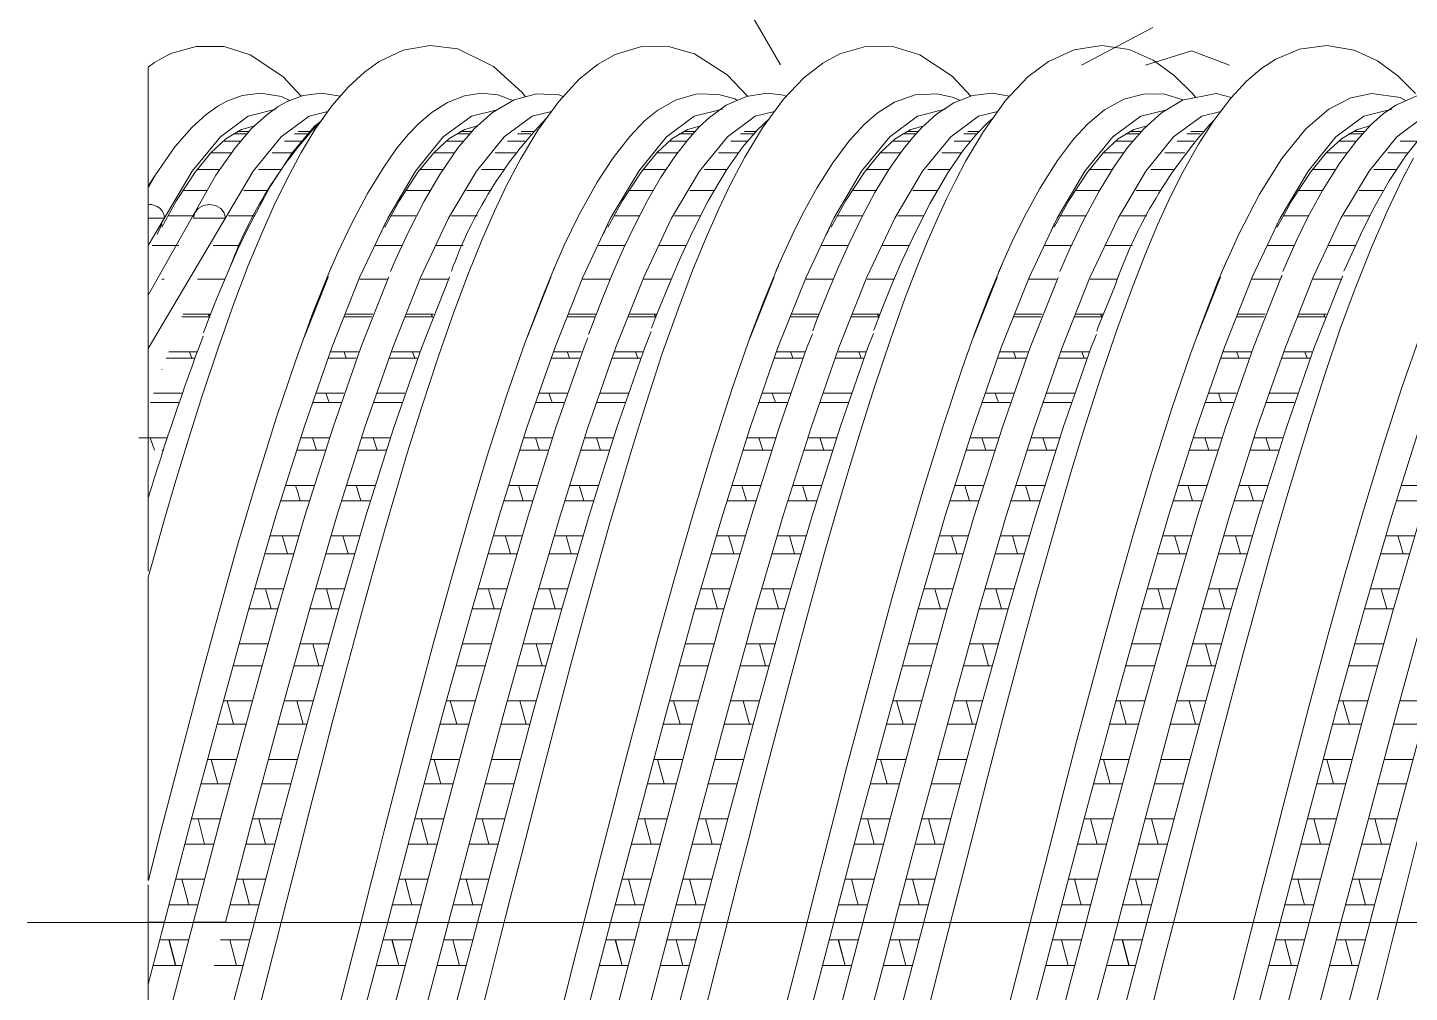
# Model space of a CAD drawing. Header units: millimetres. Extents: x 4229 to 8429, y -1187 to 1783.
# Drawn here: x 7234.6 to 7323.5, y 1042.2 to 1104.3 of the extents above; entities that cross this region are included whole.
import ezdxf

# ---------------------------------------------------------------- set-up
doc = ezdxf.new("R2010")
doc.units = ezdxf.units.MM

msp = doc.modelspace()

# ---------------------------------------------------------------- linework, layer by layer
at = {"lineweight": 5}
for p, q in [((7283.052, 1101.873), (7280.785, 1105.759)), ((7307.018, 1104.274), (7302.428, 1101.869)), ((7306.547, 1101.868), (7309.493, 1102.789)), ((7309.493, 1102.789), (7311.951, 1101.867)), ((7242.351, 1069.301), (7242.351, 1101.708)), ((7248.868, 1097.587), (7248.07, 1097.587)), ((7252.768, 1097.587), (7252.005, 1097.587)), ((7263.22, 1097.587), (7262.422, 1097.587)), ((7267.12, 1097.587), (7266.357, 1097.587)), ((7277.58, 1097.587), (7276.782, 1097.587)), ((7281.48, 1097.587), (7280.717, 1097.587)), ((7291.955, 1097.587), (7291.157, 1097.587)), ((7295.855, 1097.587), (7295.092, 1097.587)), ((7306.309, 1097.587), (7305.511, 1097.587)), ((7310.209, 1097.587), (7309.446, 1097.587)), ((7320.631, 1097.587), (7319.92, 1097.587)), ((7248.316, 1096.974), (7247.197, 1096.974)), ((7248.72, 1097.433), (7247.807, 1097.433)), ((7252.234, 1096.974), (7251.125, 1096.974)), ((7252.615, 1097.433), (7251.76, 1097.433)), ((7262.669, 1096.974), (7261.549, 1096.974)), ((7263.056, 1097.433), (7262.223, 1097.433)), ((7266.586, 1096.974), (7265.478, 1096.974)), ((7266.967, 1097.433), (7266.112, 1097.433)), ((7276.991, 1096.974), (7275.897, 1096.974)), ((7277.433, 1097.433), (7276.519, 1097.433)), ((7280.946, 1096.974), (7279.838, 1096.974)), ((7281.328, 1097.433), (7280.472, 1097.433)), ((7291.404, 1096.974), (7290.284, 1096.974)), ((7291.808, 1097.433), (7290.894, 1097.433)), ((7295.321, 1096.974), (7294.213, 1096.974)), ((7295.703, 1097.433), (7294.847, 1097.433)), ((7305.719, 1096.974), (7304.625, 1096.974)), ((7306.161, 1097.433), (7305.247, 1097.433)), ((7309.674, 1096.974), (7308.566, 1096.974)), ((7310.056, 1097.433), (7309.2, 1097.433)), ((7320.114, 1096.974), (7318.994, 1096.974)), ((7320.518, 1097.433), (7319.604, 1097.433)), ((7324.032, 1096.974), (7322.923, 1096.974)), ((7247.715, 1096.212), (7246.392, 1096.212)), ((7251.634, 1096.212), (7250.331, 1096.212)), ((7262.067, 1096.212), (7260.744, 1096.212)), ((7265.986, 1096.212), (7264.683, 1096.212)), ((7276.432, 1096.212), (7275.092, 1096.212)), ((7280.347, 1096.212), (7279.043, 1096.212)), ((7290.807, 1096.212), (7289.467, 1096.212)), ((7294.722, 1096.212), (7293.418, 1096.212)), ((7305.156, 1096.212), (7303.833, 1096.212)), ((7309.075, 1096.212), (7307.772, 1096.212)), ((7319.513, 1096.212), (7318.19, 1096.212)), ((7323.432, 1096.212), (7322.129, 1096.212)), ((7243.048, 1095.151), (7243.046, 1095.151)), ((7243.221, 1095.398), (7243.221, 1095.405)), ((7246.951, 1095.151), (7245.514, 1095.151)), ((7250.901, 1095.151), (7249.445, 1095.151)), ((7257.4, 1095.151), (7257.398, 1095.151)), ((7257.573, 1095.398), (7257.573, 1095.405)), ((7261.303, 1095.151), (7259.867, 1095.151)), ((7265.253, 1095.151), (7263.797, 1095.151)), ((7271.761, 1095.151), (7271.758, 1095.151)), ((7271.933, 1095.398), (7271.933, 1095.405)), ((7275.663, 1095.151), (7274.227, 1095.151)), ((7279.613, 1095.151), (7278.157, 1095.151)), ((7286.136, 1095.151), (7286.133, 1095.151)), ((7286.309, 1095.398), (7286.309, 1095.405)), ((7290.062, 1095.151), (7288.596, 1095.151)), ((7293.988, 1095.151), (7292.532, 1095.151)), ((7300.489, 1095.151), (7300.487, 1095.151)), ((7300.662, 1095.398), (7300.662, 1095.405)), ((7304.392, 1095.151), (7302.955, 1095.151)), ((7308.342, 1095.151), (7306.886, 1095.151)), ((7314.846, 1095.151), (7314.844, 1095.151)), ((7315.019, 1095.398), (7315.019, 1095.405)), ((7318.773, 1095.151), (7317.307, 1095.151)), ((7322.699, 1095.151), (7321.243, 1095.151)), ((7246.133, 1093.799), (7244.567, 1093.799)), ((7250.064, 1093.799), (7248.5, 1093.799)), ((7260.502, 1093.799), (7258.919, 1093.799)), ((7264.417, 1093.799), (7262.823, 1093.799)), ((7274.862, 1093.799), (7273.297, 1093.799)), ((7278.777, 1093.799), (7277.212, 1093.799)), ((7289.237, 1093.799), (7287.672, 1093.799)), ((7293.152, 1093.799), (7291.558, 1093.799)), ((7303.591, 1093.799), (7302.026, 1093.799)), ((7307.505, 1093.799), (7305.941, 1093.799)), ((7317.948, 1093.799), (7316.383, 1093.799)), ((7321.862, 1093.799), (7320.298, 1093.799)), ((7242.351, 1092.013), (7243.395, 1092.013)), ((7243.221, 1091.627), (7242.914, 1090.963)), ((7243.221, 1091.668), (7243.221, 1091.627)), ((7245.253, 1092.164), (7243.62, 1092.164)), ((7245.262, 1092.013), (7247.313, 1092.013)), ((7249.179, 1092.164), (7247.509, 1092.164)), ((7257.573, 1091.627), (7257.266, 1090.963)), ((7257.573, 1091.668), (7257.573, 1091.627)), ((7259.602, 1092.164), (7257.931, 1092.164)), ((7263.531, 1092.164), (7261.861, 1092.164)), ((7271.933, 1091.627), (7271.626, 1090.963)), ((7271.933, 1091.668), (7271.933, 1091.627)), ((7273.965, 1092.164), (7272.332, 1092.164)), ((7277.888, 1092.164), (7276.218, 1092.164)), ((7286.309, 1091.627), (7286.001, 1090.963)), ((7286.309, 1091.668), (7286.309, 1091.627)), ((7288.337, 1092.164), (7286.666, 1092.164)), ((7292.263, 1092.164), (7290.593, 1092.164)), ((7300.662, 1091.627), (7300.355, 1090.963)), ((7300.662, 1091.668), (7300.662, 1091.627)), ((7302.691, 1092.164), (7301.02, 1092.164)), ((7306.62, 1092.164), (7304.95, 1092.164)), ((7315.019, 1091.627), (7314.712, 1090.963)), ((7315.019, 1091.668), (7315.019, 1091.627)), ((7317.051, 1092.164), (7315.418, 1092.164)), ((7320.977, 1092.164), (7319.307, 1092.164)), ((7244.32, 1090.255), (7242.609, 1090.255)), ((7248.258, 1090.255), (7246.523, 1090.255)), ((7254.756, 1090.255), (7254.752, 1090.255)), ((7258.672, 1090.255), (7256.961, 1090.255)), ((7262.61, 1090.255), (7260.875, 1090.255)), ((7269.116, 1090.255), (7269.112, 1090.255)), ((7273.032, 1090.255), (7271.321, 1090.255)), ((7276.97, 1090.255), (7275.235, 1090.255)), ((7283.491, 1090.255), (7283.487, 1090.255)), ((7287.407, 1090.255), (7285.696, 1090.255)), ((7291.345, 1090.255), (7289.61, 1090.255)), ((7297.844, 1090.255), (7297.841, 1090.255)), ((7301.76, 1090.255), (7300.05, 1090.255)), ((7305.699, 1090.255), (7303.963, 1090.255)), ((7312.202, 1090.255), (7312.198, 1090.255)), ((7316.117, 1090.255), (7314.407, 1090.255)), ((7320.033, 1090.255), (7318.323, 1090.255)), ((7243.375, 1088.084), (7243.221, 1088.084)), ((7247.275, 1088.084), (7245.525, 1088.084)), ((7253.902, 1088.205), (7252.45, 1084.545)), ((7257.716, 1088.084), (7255.96, 1088.084)), ((7261.655, 1088.084), (7259.888, 1088.084)), ((7272.087, 1088.084), (7270.32, 1088.084)), ((7276.015, 1088.084), (7274.248, 1088.084)), ((7282.641, 1088.217), (7281.042, 1084.221)), ((7286.451, 1088.084), (7284.695, 1088.084)), ((7290.39, 1088.084), (7288.623, 1088.084)), ((7300.804, 1088.084), (7299.048, 1088.084)), ((7304.743, 1088.084), (7302.966, 1088.084)), ((7311.357, 1088.211), (7309.84, 1084.387)), ((7315.161, 1088.084), (7313.406, 1088.084)), ((7319.101, 1088.084), (7317.334, 1088.084)), ((7246.292, 1085.666), (7244.515, 1085.666)), ((7244.601, 1085.828), (7246.383, 1085.828)), ((7246.282, 1085.642), (7246.209, 1085.828)), ((7246.304, 1085.627), (7246.227, 1085.828)), ((7256.733, 1085.666), (7254.95, 1085.666)), ((7255.015, 1085.828), (7256.798, 1085.828)), ((7260.672, 1085.666), (7258.889, 1085.666)), ((7258.931, 1085.828), (7260.709, 1085.828)), ((7260.634, 1085.642), (7260.561, 1085.828)), ((7260.656, 1085.627), (7260.579, 1085.828)), ((7271.094, 1085.666), (7269.31, 1085.666)), ((7269.375, 1085.828), (7271.158, 1085.828)), ((7275.032, 1085.666), (7273.249, 1085.666)), ((7273.314, 1085.828), (7275.095, 1085.828)), ((7274.995, 1085.642), (7274.921, 1085.828)), ((7275.017, 1085.627), (7274.939, 1085.828)), ((7285.469, 1085.666), (7283.686, 1085.666)), ((7283.75, 1085.828), (7285.533, 1085.828)), ((7289.379, 1085.666), (7287.603, 1085.666)), ((7287.666, 1085.828), (7289.444, 1085.828)), ((7289.37, 1085.642), (7289.296, 1085.828)), ((7289.392, 1085.627), (7289.314, 1085.828)), ((7299.822, 1085.666), (7298.039, 1085.666)), ((7298.103, 1085.828), (7299.886, 1085.828)), ((7303.76, 1085.666), (7301.977, 1085.666)), ((7302.02, 1085.828), (7303.797, 1085.828)), ((7303.723, 1085.642), (7303.65, 1085.828)), ((7303.745, 1085.627), (7303.667, 1085.828)), ((7314.179, 1085.666), (7312.396, 1085.666)), ((7312.461, 1085.828), (7314.243, 1085.828)), ((7318.09, 1085.666), (7316.313, 1085.666)), ((7316.399, 1085.828), (7318.181, 1085.828)), ((7318.08, 1085.642), (7318.007, 1085.828)), ((7318.102, 1085.627), (7318.025, 1085.828)), ((7243.672, 1083.409), (7245.466, 1083.409)), ((7245.002, 1083.409), (7245.149, 1083.014)), ((7245.004, 1083.409), (7245.153, 1083.014)), ((7254.083, 1083.409), (7255.883, 1083.409)), ((7258.024, 1083.409), (7259.819, 1083.409)), ((7259.355, 1083.409), (7259.501, 1083.014)), ((7259.356, 1083.409), (7259.505, 1083.014)), ((7268.443, 1083.409), (7270.243, 1083.409)), ((7272.355, 1083.409), (7274.166, 1083.409)), ((7273.715, 1083.409), (7273.861, 1083.014)), ((7273.716, 1083.409), (7273.865, 1083.014)), ((7282.818, 1083.409), (7284.618, 1083.409)), ((7286.759, 1083.409), (7288.554, 1083.409)), ((7288.09, 1083.409), (7288.236, 1083.014)), ((7288.091, 1083.409), (7288.24, 1083.014)), ((7297.172, 1083.409), (7298.972, 1083.409)), ((7301.084, 1083.409), (7302.895, 1083.409)), ((7302.443, 1083.409), (7302.59, 1083.014)), ((7302.445, 1083.409), (7302.593, 1083.014)), ((7311.529, 1083.409), (7313.329, 1083.409)), ((7315.441, 1083.409), (7317.252, 1083.409)), ((7316.8, 1083.409), (7316.947, 1083.014)), ((7316.802, 1083.409), (7316.95, 1083.014)), ((7245.315, 1083.014), (7243.501, 1083.014)), ((7255.737, 1083.014), (7253.935, 1083.014)), ((7259.667, 1083.014), (7257.853, 1083.014)), ((7270.097, 1083.014), (7268.295, 1083.014)), ((7274.036, 1083.014), (7272.235, 1083.014)), ((7284.472, 1083.014), (7282.67, 1083.014)), ((7288.402, 1083.014), (7286.588, 1083.014)), ((7298.826, 1083.014), (7297.024, 1083.014)), ((7302.755, 1083.014), (7300.942, 1083.014)), ((7313.183, 1083.014), (7311.381, 1083.014)), ((7317.113, 1083.014), (7315.299, 1083.014)), ((7243.221, 1082.283), (7243.221, 1082.252)), ((7257.573, 1082.283), (7257.573, 1082.252)), ((7271.933, 1082.283), (7271.933, 1082.252)), ((7286.309, 1082.283), (7286.309, 1082.252)), ((7300.662, 1082.283), (7300.662, 1082.252)), ((7315.019, 1082.283), (7315.019, 1082.252)), ((7242.69, 1080.757), (7244.518, 1080.757)), ((7253.133, 1080.757), (7254.947, 1080.757)), ((7253.782, 1080.757), (7253.99, 1080.145)), ((7257.042, 1080.757), (7258.871, 1080.757)), ((7267.493, 1080.757), (7269.307, 1080.757)), ((7268.142, 1080.757), (7268.35, 1080.145)), ((7271.402, 1080.757), (7273.231, 1080.757)), ((7281.868, 1080.757), (7283.682, 1080.757)), ((7282.517, 1080.757), (7282.725, 1080.145)), ((7285.777, 1080.757), (7287.606, 1080.757)), ((7296.221, 1080.757), (7298.035, 1080.757)), ((7296.87, 1080.757), (7297.079, 1080.145)), ((7300.13, 1080.757), (7301.959, 1080.757)), ((7310.579, 1080.757), (7312.392, 1080.757)), ((7311.227, 1080.757), (7311.436, 1080.145)), ((7314.487, 1080.757), (7316.325, 1080.757)), ((7244.323, 1080.145), (7242.484, 1080.145)), ((7254.735, 1080.145), (7252.92, 1080.145)), ((7258.667, 1080.145), (7256.836, 1080.145)), ((7269.096, 1080.145), (7267.281, 1080.145)), ((7273.027, 1080.145), (7271.196, 1080.145)), ((7283.471, 1080.145), (7281.656, 1080.145)), ((7287.402, 1080.145), (7285.572, 1080.145)), ((7297.824, 1080.145), (7296.009, 1080.145)), ((7301.755, 1080.145), (7299.925, 1080.145)), ((7312.181, 1080.145), (7310.366, 1080.145)), ((7316.113, 1080.145), (7314.282, 1080.145)), ((7241.734, 1077.888), (7243.565, 1077.888)), ((7242.74, 1077.077), (7242.48, 1077.888)), ((7243.317, 1077.077), (7243.221, 1077.077)), ((7253.733, 1077.077), (7251.907, 1077.077)), ((7252.177, 1077.888), (7254.004, 1077.888)), ((7253.187, 1077.077), (7252.927, 1077.888)), ((7257.669, 1077.077), (7255.82, 1077.077)), ((7256.086, 1077.888), (7257.917, 1077.888)), ((7257.092, 1077.077), (7256.832, 1077.888)), ((7268.093, 1077.077), (7266.267, 1077.077)), ((7266.529, 1077.888), (7268.356, 1077.888)), ((7267.539, 1077.077), (7267.279, 1077.888)), ((7272.01, 1077.077), (7270.18, 1077.077)), ((7270.446, 1077.888), (7272.284, 1077.888)), ((7271.452, 1077.077), (7271.192, 1077.888)), ((7282.468, 1077.077), (7280.642, 1077.077)), ((7280.904, 1077.888), (7282.731, 1077.888)), ((7281.914, 1077.077), (7281.654, 1077.888)), ((7286.385, 1077.077), (7284.555, 1077.077)), ((7284.821, 1077.888), (7286.652, 1077.888)), ((7285.827, 1077.077), (7285.567, 1077.888)), ((7296.821, 1077.077), (7294.996, 1077.077)), ((7295.258, 1077.888), (7297.084, 1077.888)), ((7296.267, 1077.077), (7296.008, 1077.888)), ((7300.738, 1077.077), (7298.908, 1077.077)), ((7299.174, 1077.888), (7301.005, 1077.888)), ((7300.181, 1077.077), (7299.921, 1077.888)), ((7311.178, 1077.077), (7309.353, 1077.077)), ((7309.615, 1077.888), (7311.442, 1077.888)), ((7310.624, 1077.077), (7310.365, 1077.888)), ((7315.095, 1077.077), (7313.266, 1077.077)), ((7313.531, 1077.888), (7315.363, 1077.888)), ((7314.538, 1077.077), (7314.278, 1077.888)), ((7251.191, 1074.82), (7253.037, 1074.82)), ((7255.11, 1074.82), (7256.943, 1074.82)), ((7265.551, 1074.82), (7267.398, 1074.82)), ((7269.47, 1074.82), (7271.303, 1074.82)), ((7279.926, 1074.82), (7281.773, 1074.82)), ((7283.845, 1074.82), (7285.678, 1074.82)), ((7294.28, 1074.82), (7296.126, 1074.82)), ((7298.198, 1074.82), (7300.031, 1074.82)), ((7308.637, 1074.82), (7310.483, 1074.82)), ((7312.555, 1074.82), (7314.388, 1074.82)), ((7323.011, 1074.82), (7324.857, 1074.82)), ((7252.733, 1073.829), (7250.89, 1073.829)), ((7256.632, 1073.829), (7254.798, 1073.829)), ((7267.093, 1073.829), (7265.25, 1073.829)), ((7270.992, 1073.829), (7269.158, 1073.829)), ((7281.468, 1073.829), (7279.625, 1073.829)), ((7285.367, 1073.829), (7283.533, 1073.829)), ((7295.821, 1073.829), (7293.978, 1073.829)), ((7299.72, 1073.829), (7297.886, 1073.829)), ((7310.178, 1073.829), (7308.335, 1073.829)), ((7314.078, 1073.829), (7312.243, 1073.829)), ((7324.552, 1073.829), (7322.709, 1073.829)), ((7250.203, 1071.572), (7252.039, 1071.572)), ((7254.121, 1071.572), (7255.954, 1071.572)), ((7255.213, 1070.421), (7254.881, 1071.572)), ((7264.563, 1071.572), (7266.399, 1071.572)), ((7268.481, 1071.572), (7270.314, 1071.572)), ((7269.573, 1070.421), (7269.242, 1071.572)), ((7278.938, 1071.572), (7280.774, 1071.572)), ((7282.856, 1071.572), (7284.689, 1071.572)), ((7283.948, 1070.421), (7283.617, 1071.572)), ((7293.292, 1071.572), (7295.127, 1071.572)), ((7297.209, 1071.572), (7299.042, 1071.572)), ((7298.301, 1070.421), (7297.97, 1071.572)), ((7307.649, 1071.572), (7309.485, 1071.572)), ((7311.567, 1071.572), (7313.4, 1071.572)), ((7312.659, 1070.421), (7312.327, 1071.572)), ((7322.023, 1071.572), (7323.859, 1071.572)), ((7251.701, 1070.421), (7249.853, 1070.421)), ((7255.613, 1070.421), (7253.779, 1070.421)), ((7266.061, 1070.421), (7264.213, 1070.421)), ((7269.973, 1070.421), (7268.139, 1070.421)), ((7280.436, 1070.421), (7278.588, 1070.421)), ((7284.348, 1070.421), (7282.514, 1070.421)), ((7294.789, 1070.421), (7292.942, 1070.421)), ((7298.702, 1070.421), (7296.867, 1070.421)), ((7309.147, 1070.421), (7307.299, 1070.421)), ((7313.059, 1070.421), (7311.224, 1070.421)), ((7323.521, 1070.421), (7321.673, 1070.421)), ((7242.351, 1068.913), (7242.351, 1049.394)), ((7249.193, 1068.164), (7251.05, 1068.164)), ((7253.108, 1068.164), (7254.958, 1068.164)), ((7253.812, 1068.164), (7254.172, 1066.873)), ((7263.553, 1068.164), (7265.41, 1068.164)), ((7267.468, 1068.164), (7269.318, 1068.164)), ((7268.172, 1068.164), (7268.532, 1066.873)), ((7277.928, 1068.164), (7279.785, 1068.164)), ((7281.843, 1068.164), (7283.693, 1068.164)), ((7282.547, 1068.164), (7282.907, 1066.873)), ((7292.281, 1068.164), (7294.138, 1068.164)), ((7296.196, 1068.164), (7298.047, 1068.164)), ((7296.9, 1068.164), (7297.261, 1066.873)), ((7306.639, 1068.164), (7308.495, 1068.164)), ((7310.553, 1068.164), (7312.404, 1068.164)), ((7311.257, 1068.164), (7311.618, 1066.873)), ((7321.013, 1068.164), (7322.869, 1068.164)), ((7250.677, 1066.873), (7248.825, 1066.873)), ((7254.596, 1066.873), (7252.735, 1066.873)), ((7265.037, 1066.873), (7263.185, 1066.873)), ((7268.956, 1066.873), (7267.095, 1066.873)), ((7279.412, 1066.873), (7277.56, 1066.873)), ((7283.331, 1066.873), (7281.47, 1066.873)), ((7293.766, 1066.873), (7291.914, 1066.873)), ((7297.684, 1066.873), (7295.823, 1066.873)), ((7308.123, 1066.873), (7306.271, 1066.873)), ((7312.041, 1066.873), (7310.181, 1066.873)), ((7322.497, 1066.873), (7320.645, 1066.873)), ((7248.183, 1064.616), (7250.033, 1064.616)), ((7252.105, 1064.616), (7253.962, 1064.616)), ((7253.336, 1063.208), (7252.951, 1064.616)), ((7262.543, 1064.616), (7264.394, 1064.616)), ((7266.465, 1064.616), (7268.322, 1064.616)), ((7267.696, 1063.208), (7267.311, 1064.616)), ((7276.918, 1064.616), (7278.769, 1064.616)), ((7280.84, 1064.616), (7282.697, 1064.616)), ((7282.071, 1063.208), (7281.686, 1064.616)), ((7291.271, 1064.616), (7293.122, 1064.616)), ((7295.193, 1064.616), (7297.05, 1064.616)), ((7296.425, 1063.208), (7296.039, 1064.616)), ((7305.628, 1064.616), (7307.479, 1064.616)), ((7309.551, 1064.616), (7311.408, 1064.616)), ((7310.782, 1063.208), (7310.397, 1064.616)), ((7320.002, 1064.616), (7321.853, 1064.616)), ((7249.647, 1063.208), (7247.782, 1063.208)), ((7253.575, 1063.208), (7251.712, 1063.208)), ((7264.007, 1063.208), (7262.142, 1063.208)), ((7267.935, 1063.208), (7266.072, 1063.208)), ((7278.382, 1063.208), (7276.517, 1063.208)), ((7282.31, 1063.208), (7280.447, 1063.208)), ((7292.736, 1063.208), (7290.87, 1063.208)), ((7296.664, 1063.208), (7294.8, 1063.208)), ((7307.093, 1063.208), (7305.227, 1063.208)), ((7311.021, 1063.208), (7309.158, 1063.208)), ((7321.467, 1063.208), (7319.601, 1063.208)), ((7247.17, 1060.951), (7249.028, 1060.951)), ((7247.842, 1059.448), (7247.43, 1060.951)), ((7251.085, 1060.951), (7252.956, 1060.951)), ((7251.901, 1060.951), (7252.31, 1059.448)), ((7261.531, 1060.951), (7263.388, 1060.951)), ((7262.202, 1059.448), (7261.79, 1060.951)), ((7265.445, 1060.951), (7267.316, 1060.951)), ((7266.261, 1060.951), (7266.67, 1059.448)), ((7275.906, 1060.951), (7277.763, 1060.951)), ((7276.577, 1059.448), (7276.165, 1060.951)), ((7279.82, 1060.951), (7281.691, 1060.951)), ((7280.636, 1060.951), (7281.045, 1059.448)), ((7290.259, 1060.951), (7292.117, 1060.951)), ((7290.931, 1059.448), (7290.518, 1060.951)), ((7294.173, 1060.951), (7296.044, 1060.951)), ((7294.99, 1060.951), (7295.398, 1059.448)), ((7304.616, 1060.951), (7306.474, 1060.951)), ((7305.288, 1059.448), (7304.876, 1060.951)), ((7308.531, 1060.951), (7310.402, 1060.951)), ((7309.347, 1060.951), (7309.755, 1059.448)), ((7318.99, 1060.951), (7320.848, 1060.951)), ((7319.662, 1059.448), (7319.25, 1060.951)), ((7322.905, 1060.951), (7324.776, 1060.951)), ((7248.625, 1059.448), (7246.764, 1059.448)), ((7252.546, 1059.448), (7250.682, 1059.448)), ((7262.986, 1059.448), (7261.124, 1059.448)), ((7266.906, 1059.448), (7265.042, 1059.448)), ((7277.361, 1059.448), (7275.499, 1059.448)), ((7281.281, 1059.448), (7279.417, 1059.448)), ((7291.714, 1059.448), (7289.852, 1059.448)), ((7295.634, 1059.448), (7293.771, 1059.448)), ((7306.071, 1059.448), (7304.209, 1059.448)), ((7309.992, 1059.448), (7308.128, 1059.448)), ((7320.445, 1059.448), (7318.583, 1059.448)), ((7324.366, 1059.448), (7322.502, 1059.448)), ((7246.159, 1057.191), (7248.023, 1057.191)), ((7246.396, 1057.191), (7246.822, 1055.616)), ((7250.077, 1057.191), (7251.937, 1057.191)), ((7260.519, 1057.191), (7262.383, 1057.191)), ((7260.756, 1057.191), (7261.182, 1055.616)), ((7264.437, 1057.191), (7266.297, 1057.191)), ((7274.894, 1057.191), (7276.758, 1057.191)), ((7275.131, 1057.191), (7275.557, 1055.616)), ((7278.812, 1057.191), (7280.672, 1057.191)), ((7289.247, 1057.191), (7291.111, 1057.191)), ((7289.485, 1057.191), (7289.911, 1055.616)), ((7293.166, 1057.191), (7295.026, 1057.191)), ((7303.605, 1057.191), (7305.469, 1057.191)), ((7303.842, 1057.191), (7304.268, 1055.616)), ((7307.523, 1057.191), (7309.383, 1057.191)), ((7317.979, 1057.191), (7319.843, 1057.191)), ((7318.216, 1057.191), (7318.642, 1055.616)), ((7321.897, 1057.191), (7323.757, 1057.191)), ((7247.603, 1055.616), (7245.739, 1055.616)), ((7251.513, 1055.616), (7249.657, 1055.616)), ((7261.963, 1055.616), (7260.099, 1055.616)), ((7265.873, 1055.616), (7264.018, 1055.616)), ((7276.338, 1055.616), (7274.474, 1055.616)), ((7280.248, 1055.616), (7278.393, 1055.616)), ((7290.692, 1055.616), (7288.827, 1055.616)), ((7294.602, 1055.616), (7292.746, 1055.616)), ((7305.049, 1055.616), (7303.184, 1055.616)), ((7308.959, 1055.616), (7307.103, 1055.616)), ((7319.423, 1055.616), (7317.558, 1055.616)), ((7323.333, 1055.616), (7321.477, 1055.616)), ((7245.138, 1053.359), (7247.004, 1053.359)), ((7245.977, 1051.737), (7245.553, 1053.359)), ((7249.057, 1053.359), (7250.913, 1053.359)), ((7249.904, 1051.737), (7249.475, 1053.359)), ((7259.498, 1053.359), (7261.364, 1053.359)), ((7260.337, 1051.737), (7259.913, 1053.359)), ((7263.417, 1053.359), (7265.274, 1053.359)), ((7264.264, 1051.737), (7263.835, 1053.359)), ((7273.873, 1053.359), (7275.739, 1053.359)), ((7274.712, 1051.737), (7274.288, 1053.359)), ((7277.792, 1053.359), (7279.649, 1053.359)), ((7278.639, 1051.737), (7278.21, 1053.359)), ((7288.227, 1053.359), (7290.093, 1053.359)), ((7289.065, 1051.737), (7288.641, 1053.359)), ((7292.145, 1053.359), (7294.002, 1053.359)), ((7292.992, 1051.737), (7292.564, 1053.359)), ((7302.584, 1053.359), (7304.45, 1053.359)), ((7303.423, 1051.737), (7302.998, 1053.359)), ((7306.503, 1053.359), (7308.359, 1053.359)), ((7307.349, 1051.737), (7306.921, 1053.359)), ((7316.958, 1053.359), (7318.824, 1053.359)), ((7317.797, 1051.737), (7317.372, 1053.359)), ((7320.877, 1053.359), (7322.733, 1053.359)), ((7321.723, 1051.737), (7321.295, 1053.359)), ((7246.573, 1051.737), (7244.708, 1051.737)), ((7250.483, 1051.737), (7248.626, 1051.737)), ((7260.934, 1051.737), (7259.068, 1051.737)), ((7264.843, 1051.737), (7262.986, 1051.737)), ((7275.309, 1051.737), (7273.443, 1051.737)), ((7279.218, 1051.737), (7277.361, 1051.737)), ((7289.662, 1051.737), (7287.796, 1051.737)), ((7293.572, 1051.737), (7291.715, 1051.737)), ((7304.019, 1051.737), (7302.153, 1051.737)), ((7307.929, 1051.737), (7306.072, 1051.737)), ((7318.393, 1051.737), (7316.527, 1051.737)), ((7322.303, 1051.737), (7320.446, 1051.737)), ((7244.11, 1049.48), (7245.977, 1049.48)), ((7248.029, 1049.48), (7249.892, 1049.48)), ((7248.445, 1049.48), (7248.875, 1047.833)), ((7258.47, 1049.48), (7260.337, 1049.48)), ((7262.389, 1049.48), (7264.252, 1049.48)), ((7262.805, 1049.48), (7263.235, 1047.833)), ((7272.845, 1049.48), (7274.712, 1049.48)), ((7276.764, 1049.48), (7278.627, 1049.48)), ((7277.18, 1049.48), (7277.61, 1047.833)), ((7287.198, 1049.48), (7289.065, 1049.48)), ((7291.117, 1049.48), (7292.98, 1049.48)), ((7291.533, 1049.48), (7291.963, 1047.833)), ((7301.556, 1049.48), (7303.423, 1049.48)), ((7305.475, 1049.48), (7307.338, 1049.48)), ((7305.89, 1049.48), (7306.321, 1047.833)), ((7315.93, 1049.48), (7317.797, 1049.48)), ((7319.849, 1049.48), (7321.712, 1049.48)), ((7320.264, 1049.48), (7320.695, 1047.833)), ((7242.351, 1049.113), (7242.351, 991.658)), ((7245.542, 1047.833), (7243.676, 1047.833)), ((7249.461, 1047.833), (7247.594, 1047.833)), ((7259.902, 1047.833), (7258.036, 1047.833)), ((7263.821, 1047.833), (7261.954, 1047.833)), ((7274.277, 1047.833), (7272.411, 1047.833)), ((7278.196, 1047.833), (7276.329, 1047.833)), ((7288.631, 1047.833), (7286.764, 1047.833)), ((7292.55, 1047.833), (7290.682, 1047.833)), ((7302.988, 1047.833), (7301.121, 1047.833)), ((7306.907, 1047.833), (7305.04, 1047.833)), ((7317.362, 1047.833), (7315.495, 1047.833)), ((7321.281, 1047.833), (7319.414, 1047.833)), ((7242.351, 1046.704), (7243.395, 1046.704)), ((7243.198, 1046.022), (7243.198, 1046.028)), ((7245.262, 1046.704), (7247.313, 1046.704)), ((7257.558, 1046.022), (7257.558, 1046.028)), ((7271.933, 1046.022), (7271.933, 1046.028)), ((7286.287, 1046.022), (7286.287, 1046.028)), ((7300.644, 1046.022), (7300.644, 1046.028)), ((7315.018, 1046.022), (7315.018, 1046.028)), ((7243.097, 1045.576), (7244.964, 1045.576)), ((7244.113, 1043.929), (7243.683, 1045.576)), ((7247, 1045.576), (7248.875, 1045.576)), ((7248.029, 1043.929), (7247.594, 1045.576)), ((7248.031, 1043.929), (7247.602, 1045.576)), ((7257.457, 1045.576), (7259.324, 1045.576)), ((7258.473, 1043.929), (7258.043, 1045.576)), ((7261.36, 1045.576), (7263.235, 1045.576)), ((7262.389, 1043.929), (7261.954, 1045.576)), ((7262.392, 1043.929), (7261.962, 1045.576)), ((7271.832, 1045.576), (7273.699, 1045.576)), ((7272.848, 1043.929), (7272.418, 1045.576)), ((7275.751, 1045.576), (7277.618, 1045.576)), ((7276.764, 1043.929), (7276.329, 1045.576)), ((7276.767, 1043.929), (7276.337, 1045.576)), ((7286.185, 1045.576), (7288.053, 1045.576)), ((7287.201, 1043.929), (7286.772, 1045.576)), ((7290.089, 1045.576), (7291.963, 1045.576)), ((7291.117, 1043.929), (7290.682, 1045.576)), ((7291.12, 1043.929), (7290.69, 1045.576)), ((7300.543, 1045.576), (7302.41, 1045.576)), ((7301.559, 1043.929), (7301.129, 1045.576)), ((7304.462, 1045.576), (7306.329, 1045.576)), ((7305.475, 1043.929), (7305.039, 1045.576)), ((7305.477, 1043.929), (7305.047, 1045.576)), ((7314.917, 1045.576), (7316.784, 1045.576)), ((7315.933, 1043.929), (7315.503, 1045.576)), ((7318.82, 1045.576), (7320.694, 1045.576)), ((7319.849, 1043.929), (7319.413, 1045.576)), ((7319.851, 1043.929), (7319.421, 1045.576)), ((7244.535, 1043.929), (7242.668, 1043.929)), ((7248.448, 1043.929), (7246.586, 1043.929)), ((7258.895, 1043.929), (7257.028, 1043.929)), ((7262.808, 1043.929), (7260.946, 1043.929)), ((7273.27, 1043.929), (7271.403, 1043.929)), ((7277.183, 1043.929), (7275.322, 1043.929)), ((7287.623, 1043.929), (7285.756, 1043.929)), ((7291.535, 1043.929), (7289.656, 1043.929)), ((7301.981, 1043.929), (7300.113, 1043.929)), ((7305.894, 1043.929), (7304.032, 1043.929)), ((7316.355, 1043.929), (7314.487, 1043.929)), ((7320.268, 1043.929), (7318.406, 1043.929))]:
    msp.add_line(p, q, dxfattribs=at)
at = {"lineweight": 5, "ltscale": 10}
msp.add_line((7234.584, 1046.694), (7480.747, 1046.694), dxfattribs=at)
at = {"lineweight": 5, "flags": 128}
for points in [[(7252.197, 1099.86), (7251.016, 1101.132), (7248.914, 1102.533), (7247.233, 1103.05), (7245.436, 1103.065), (7243.87, 1102.625), (7243.351, 1102.379), (7242.74, 1102.022), (7242.337, 1101.733)], [(7266.637, 1099.832), (7266.419, 1100.094), (7264.579, 1101.765), (7262.266, 1102.901), (7260.497, 1103.124), (7258.765, 1102.82), (7257.22, 1102.097), (7256.257, 1101.412), (7255.237, 1100.475), (7254.164, 1099.238), (7253.102, 1097.739), (7252.196, 1096.244), (7251.262, 1094.51), (7250.473, 1092.892), (7249.648, 1091.055), (7248.782, 1088.959), (7247.856, 1086.527), (7246.866, 1083.715), (7245.805, 1080.52), (7244.853, 1077.504), (7244.068, 1074.912), (7243.402, 1072.642), (7242.616, 1069.872), (7242.351, 1068.903)], [(7280.928, 1099.862), (7279.6, 1101.243), (7277.504, 1102.592), (7275.831, 1103.07), (7274.024, 1103.043), (7272.398, 1102.539), (7271.272, 1101.903), (7270.061, 1100.929), (7268.765, 1099.522), (7267.423, 1097.667), (7266.302, 1095.801), (7265.415, 1094.115), (7264.632, 1092.471), (7263.819, 1090.601), (7262.964, 1088.47), (7262.027, 1085.975), (7261.008, 1083.08), (7259.949, 1079.874), (7259.039, 1076.954), (7258.303, 1074.477), (7257.644, 1072.186), (7256.813, 1069.238), (7256.014, 1066.344), (7255.108, 1062.995), (7254.239, 1059.717), (7253.454, 1056.697), (7252.754, 1053.956), (7251.98, 1050.905), (7251.273, 1048.131), (7250.606, 1045.521), (7249.804, 1042.397), (7248.839, 1038.659)], [(7295.285, 1099.858), (7294.086, 1101.146), (7292.01, 1102.528), (7290.338, 1103.047), (7288.51, 1103.064), (7286.867, 1102.586), (7285.759, 1101.979), (7284.556, 1101.041), (7283.244, 1099.669), (7281.879, 1097.826), (7280.738, 1095.945), (7279.846, 1094.243), (7279.076, 1092.622), (7278.259, 1090.767), (7277.39, 1088.643), (7276.448, 1086.164), (7275.435, 1083.296), (7274.387, 1080.1), (7273.475, 1077.154), (7272.717, 1074.626), (7272.047, 1072.334), (7271.216, 1069.416), (7270.423, 1066.554), (7269.529, 1063.231), (7268.67, 1059.949), (7267.884, 1056.91), (7267.167, 1054.13), (7266.369, 1051.031), (7265.65, 1048.226), (7264.982, 1045.616), (7264.195, 1042.529), (7263.256, 1038.837)], [(7309.767, 1099.779), (7309.538, 1100.057), (7308.377, 1101.204), (7307.039, 1102.172), (7305.488, 1102.861), (7303.733, 1103.126), (7301.939, 1102.848), (7300.288, 1102.086), (7298.973, 1101.1), (7297.533, 1099.591), (7296.1, 1097.601), (7294.981, 1095.707), (7294.299, 1094.413), (7293.729, 1093.253), (7293.141, 1091.982), (7292.534, 1090.586), (7291.907, 1089.058), (7291.056, 1086.839), (7290.121, 1084.207), (7289.082, 1081.107), (7288.102, 1078.03), (7287.285, 1075.354), (7286.618, 1073.091), (7285.857, 1070.425), (7284.929, 1067.056), (7283.833, 1062.966), (7282.761, 1058.91), (7281.807, 1055.247), (7280.976, 1052.019), (7280.242, 1049.138), (7279.585, 1046.535), (7278.866, 1043.694), (7277.976, 1040.217)], [(7323.911, 1100.034), (7322.77, 1101.17), (7321.47, 1102.132), (7319.96, 1102.831), (7318.215, 1103.125), (7316.442, 1102.892), (7314.926, 1102.255), (7314.018, 1101.661), (7313.049, 1100.836), (7312.021, 1099.728), (7310.928, 1098.292), (7309.945, 1096.766), (7308.935, 1094.964), (7308.132, 1093.359), (7307.342, 1091.629), (7306.523, 1089.67), (7305.643, 1087.407), (7304.679, 1084.767), (7303.637, 1081.723), (7302.63, 1078.594), (7301.794, 1075.853), (7301.125, 1073.568), (7300.418, 1071.086), (7299.526, 1067.895), (7298.452, 1063.956), (7297.355, 1059.831), (7296.386, 1056.1), (7295.547, 1052.803), (7294.803, 1049.874), (7294.122, 1047.203), (7293.436, 1044.522), (7292.591, 1041.238)], [(7254.705, 1099.862), (7253.507, 1100.048), (7252.312, 1099.903), (7251.293, 1099.524), (7250.705, 1099.195), (7249.948, 1098.651), (7249.023, 1097.804), (7247.938, 1096.548), (7246.704, 1094.771), (7242.351, 1087.06)], [(7251.467, 1099.589), (7250.921, 1099.842), (7249.585, 1100.048), (7248.402, 1099.905), (7247.411, 1099.542), (7246.835, 1099.225), (7246.082, 1098.693), (7245.154, 1097.855), (7244.059, 1096.599), (7242.808, 1094.807), (7242.369, 1094.031)], [(7265.824, 1099.589), (7264.847, 1099.951), (7263.776, 1100.047), (7262.701, 1099.885), (7261.614, 1099.46), (7260.617, 1098.832), (7259.788, 1098.132), (7259.093, 1097.416), (7258.331, 1096.489), (7257.458, 1095.242), (7256.462, 1093.596), (7255.428, 1091.649), (7254.552, 1089.812), (7254.014, 1088.59)], [(7269.06, 1099.842), (7268.767, 1099.951), (7267.339, 1100.022), (7265.895, 1099.631), (7264.514, 1098.816), (7263.356, 1097.786), (7262.298, 1096.553), (7261.109, 1094.822), (7260.109, 1093.108), (7259.093, 1091.136), (7258.234, 1089.287), (7257.933, 1088.587)], [(7280.27, 1099.593), (7280.096, 1099.683), (7279.07, 1099.98), (7277.649, 1100.005), (7276.293, 1099.616), (7275.158, 1098.968), (7274.299, 1098.271), (7273.345, 1097.278), (7272.276, 1095.907), (7271.24, 1094.32), (7270.065, 1092.211), (7269.121, 1090.274), (7268.383, 1088.587)], [(7283.429, 1099.862), (7283.102, 1099.959), (7282.171, 1100.048), (7280.854, 1099.851), (7279.552, 1099.277), (7278.468, 1098.492), (7277.817, 1097.881), (7277.079, 1097.06), (7276.246, 1095.979), (7275.33, 1094.6), (7274.488, 1093.156), (7273.615, 1091.481), (7272.94, 1090.057), (7272.315, 1088.638), (7271.562, 1086.812), (7270.676, 1084.529)], [(7294.612, 1099.594), (7294.182, 1099.785), (7293.141, 1100.02), (7291.718, 1099.957), (7290.383, 1099.486), (7289.265, 1098.771), (7288.423, 1098.037), (7287.467, 1097), (7286.403, 1095.584), (7285.374, 1093.946), (7284.511, 1092.362), (7283.797, 1090.917), (7283.197, 1089.619), (7282.752, 1088.598)], [(7297.784, 1099.854), (7296.673, 1100.047), (7295.404, 1099.905), (7294.193, 1099.429), (7293.095, 1098.701), (7292.144, 1097.841), (7291.541, 1097.184), (7290.833, 1096.299), (7290.023, 1095.136), (7289.125, 1093.655), (7288.303, 1092.114), (7287.444, 1090.338), (7286.765, 1088.826), (7286.134, 1087.337), (7285.369, 1085.423), (7285.123, 1084.766)], [(7308.957, 1099.614), (7308.896, 1099.647), (7307.751, 1099.985), (7306.487, 1100.019), (7305.146, 1099.667), (7303.904, 1098.978), (7302.826, 1098.087), (7301.908, 1097.103), (7300.863, 1095.722), (7299.733, 1093.92), (7298.751, 1092.117), (7297.959, 1090.506), (7297.33, 1089.128), (7297.099, 1088.587)], [(7312.063, 1099.773), (7311.076, 1100.046), (7308.927, 1099.608), (7307.561, 1098.787), (7306.429, 1097.772), (7305.389, 1096.56), (7304.52, 1095.331), (7303.558, 1093.757), (7302.525, 1091.834), (7301.618, 1089.948), (7301.018, 1088.59)], [(7323.311, 1099.574), (7322.94, 1099.774), (7321.102, 1100.041), (7319.758, 1099.766), (7318.338, 1099.034), (7316.86, 1097.752), (7315.319, 1095.847), (7313.875, 1093.55), (7312.559, 1091.023), (7311.468, 1088.595)], [(7326.536, 1099.872), (7326.488, 1099.889), (7325.267, 1100.049), (7323.95, 1099.855), (7322.655, 1099.287), (7321.828, 1098.718), (7321.036, 1098.015), (7320.115, 1097), (7319.047, 1095.571), (7317.928, 1093.784), (7316.996, 1092.069), (7316.262, 1090.569), (7315.657, 1089.231), (7315.386, 1088.584)], [(7250.57, 1099.022), (7250.568, 1099.023), (7248.78, 1098.575), (7246.993, 1097.243), (7245.182, 1095.036), (7242.351, 1090.248)], [(7264.81, 1098.991), (7263.15, 1098.576), (7261.339, 1097.237), (7259.552, 1095.04), (7257.764, 1092.018), (7255.953, 1088.205), (7254.166, 1083.699), (7252.378, 1078.562), (7250.568, 1072.855), (7248.78, 1066.726), (7246.993, 1060.255), (7245.182, 1053.524), (7242.351, 1042.722)], [(7253.909, 1098.878), (7252.699, 1098.575), (7250.912, 1097.243), (7249.101, 1095.036), (7242.351, 1083.62)], [(7279.304, 1099.022), (7277.496, 1098.574), (7275.709, 1097.24), (7273.921, 1095.044), (7272.111, 1092.008), (7270.323, 1088.211), (7268.536, 1083.706), (7266.725, 1078.546), (7264.937, 1072.864), (7263.15, 1066.735), (7261.339, 1060.236), (7259.552, 1053.533), (7257.764, 1046.714), (7255.953, 1039.866), (7254.166, 1033.164), (7252.378, 1026.692), (7250.568, 1020.537), (7248.78, 1014.855), (7246.993, 1009.717), (7245.182, 1005.192), (7245.11, 1005.039)], [(7268.304, 1098.885), (7267.069, 1098.576), (7265.258, 1097.237), (7263.47, 1095.04), (7261.683, 1092.018), (7259.872, 1088.205), (7258.085, 1083.699), (7256.297, 1078.562), (7254.487, 1072.855), (7252.699, 1066.726), (7250.912, 1060.255), (7249.101, 1053.524), (7247.313, 1046.704)], [(7282.662, 1098.883), (7281.415, 1098.574), (7279.628, 1097.24), (7277.84, 1095.044), (7276.029, 1092.008), (7274.242, 1088.211), (7272.454, 1083.706), (7270.644, 1078.546), (7268.856, 1072.864), (7267.069, 1066.735), (7265.258, 1060.236), (7263.47, 1053.533), (7261.683, 1046.714), (7259.872, 1039.866), (7258.085, 1033.164), (7256.297, 1026.692), (7254.487, 1020.537), (7252.699, 1014.855), (7250.912, 1009.717), (7249.101, 1005.192), (7249.026, 1005.033)], [(7293.656, 1099.022), (7293.653, 1099.023), (7291.866, 1098.575), (7290.078, 1097.243), (7288.268, 1095.036), (7286.48, 1092.013), (7284.693, 1088.217), (7282.882, 1083.692), (7281.094, 1078.554), (7279.307, 1072.872), (7277.496, 1066.717), (7275.709, 1060.245), (7273.921, 1053.543), (7272.111, 1046.695), (7270.323, 1039.876), (7268.536, 1033.173), (7266.725, 1026.674), (7264.937, 1020.545), (7263.15, 1014.863), (7261.339, 1009.703), (7259.552, 1005.198)], [(7297.025, 1098.886), (7295.785, 1098.575), (7293.997, 1097.243), (7292.186, 1095.036), (7290.399, 1092.013), (7288.611, 1088.217), (7286.801, 1083.692), (7285.013, 1078.554), (7283.226, 1072.872), (7281.415, 1066.717), (7279.628, 1060.245), (7277.84, 1053.543), (7276.029, 1046.695), (7274.242, 1039.876), (7272.454, 1033.173), (7270.644, 1026.674), (7268.856, 1020.545), (7267.069, 1014.863), (7265.258, 1009.703), (7263.47, 1005.198), (7263.462, 1005.18)], [(7307.903, 1098.993), (7306.235, 1098.576), (7304.425, 1097.237), (7302.637, 1095.04), (7300.85, 1092.018), (7299.039, 1088.205), (7297.252, 1083.699), (7295.464, 1078.562), (7293.653, 1072.855), (7291.866, 1066.726), (7290.078, 1060.255), (7288.268, 1053.524), (7284.693, 1039.885), (7282.882, 1033.154), (7281.094, 1026.683), (7279.307, 1020.554), (7277.496, 1014.847), (7275.709, 1009.71), (7273.921, 1005.204), (7273.91, 1005.18)], [(7282.327, 1098.431), (7281.534, 1097.668), (7280.607, 1096.584), (7279.539, 1095.073), (7278.39, 1093.128), (7277.418, 1091.219), (7276.631, 1089.526), (7275.999, 1088.074), (7275.007, 1085.631), (7274.748, 1084.935)], [(7311.377, 1098.882), (7310.154, 1098.576), (7308.344, 1097.237), (7306.556, 1095.04), (7304.769, 1092.018), (7302.958, 1088.205), (7301.17, 1083.699), (7299.383, 1078.562), (7297.572, 1072.855), (7295.785, 1066.726), (7293.997, 1060.255), (7292.186, 1053.524), (7288.611, 1039.885), (7286.801, 1033.154), (7285.013, 1026.683), (7283.226, 1020.554), (7281.415, 1014.847), (7279.628, 1009.71), (7277.84, 1005.204), (7277.777, 1005.07)], [(7322.39, 1099.022), (7320.582, 1098.574), (7318.794, 1097.24), (7317.007, 1095.044), (7315.196, 1092.008), (7313.409, 1088.211), (7311.621, 1083.706), (7309.81, 1078.546), (7308.023, 1072.864), (7306.235, 1066.735), (7304.425, 1060.236), (7302.637, 1053.533), (7300.85, 1046.714), (7299.039, 1039.866), (7297.252, 1033.164), (7295.464, 1026.692), (7293.653, 1020.537), (7291.866, 1014.855), (7290.078, 1009.717), (7288.268, 1005.192), (7288.257, 1005.168)], [(7296.696, 1098.429), (7296.398, 1098.178), (7295.681, 1097.445), (7294.825, 1096.401), (7293.82, 1094.931), (7292.682, 1092.98), (7291.681, 1091.023), (7290.874, 1089.281), (7290.24, 1087.811), (7289.543, 1086.089), (7289.058, 1084.807)], [(7325.712, 1098.874), (7324.501, 1098.574), (7322.713, 1097.24), (7320.926, 1095.044), (7319.115, 1092.008), (7317.327, 1088.211), (7315.54, 1083.706), (7313.729, 1078.546), (7311.942, 1072.864), (7310.154, 1066.735), (7308.344, 1060.236), (7306.556, 1053.533), (7304.769, 1046.714), (7302.958, 1039.866), (7301.17, 1033.164), (7299.383, 1026.692), (7297.572, 1020.537), (7295.785, 1014.855), (7293.997, 1009.717), (7292.186, 1005.192)], [(7336.742, 1099.022), (7336.739, 1099.023), (7334.952, 1098.575), (7333.164, 1097.243), (7331.353, 1095.036), (7329.566, 1092.013), (7327.778, 1088.217), (7325.968, 1083.692), (7324.18, 1078.554), (7322.393, 1072.872), (7320.582, 1066.717), (7318.794, 1060.245), (7317.007, 1053.543), (7315.196, 1046.695), (7313.409, 1039.876), (7311.621, 1033.173), (7309.81, 1026.674), (7308.023, 1020.545), (7306.235, 1014.863), (7304.425, 1009.703), (7302.637, 1005.198), (7302.633, 1005.188)], [(7340.095, 1098.882), (7338.87, 1098.575), (7337.083, 1097.243), (7335.272, 1095.036), (7333.485, 1092.013), (7331.697, 1088.217), (7329.886, 1083.692), (7328.099, 1078.554), (7326.311, 1072.872), (7324.501, 1066.717), (7322.713, 1060.245), (7320.926, 1053.543), (7319.115, 1046.695), (7317.327, 1039.876), (7315.54, 1033.173), (7313.729, 1026.674), (7311.942, 1020.545), (7310.154, 1014.863), (7308.344, 1009.703), (7306.556, 1005.198), (7306.54, 1005.163)], [(7243.221, 1091.432), (7244.161, 1093.158), (7245.357, 1094.967), (7246.378, 1096.211), (7247.347, 1097.114), (7248.355, 1097.728), (7249.199, 1097.955)], [(7253.491, 1098.287), (7253.05, 1097.924), (7251.611, 1096.228), (7250.2, 1094.051), (7248.777, 1091.394), (7248.122, 1090.02), (7247.548, 1088.734), (7247.053, 1087.568), (7246.638, 1086.546), (7246.252, 1085.562), (7245.903, 1084.631)], [(7257.573, 1091.432), (7258.513, 1093.158), (7259.709, 1094.967), (7260.73, 1096.211), (7261.699, 1097.114), (7262.707, 1097.728), (7263.551, 1097.955)], [(7271.933, 1091.432), (7272.873, 1093.158), (7274.07, 1094.967), (7275.09, 1096.211), (7276.059, 1097.114), (7277.067, 1097.728), (7277.911, 1097.955)], [(7286.309, 1091.432), (7287.249, 1093.158), (7288.445, 1094.967), (7289.465, 1096.211), (7290.434, 1097.114), (7291.442, 1097.728), (7292.286, 1097.955)], [(7300.662, 1091.432), (7301.602, 1093.158), (7302.798, 1094.967), (7303.819, 1096.211), (7304.787, 1097.114), (7305.795, 1097.728), (7306.639, 1097.955)], [(7315.019, 1091.432), (7315.959, 1093.158), (7317.155, 1094.967), (7318.176, 1096.211), (7319.144, 1097.114), (7320.153, 1097.728), (7320.997, 1097.955)], [(7325.301, 1098.289), (7324.379, 1097.406), (7323.266, 1096.014), (7322.219, 1094.426), (7321.296, 1092.793), (7320.486, 1091.183), (7319.472, 1088.973), (7319.314, 1088.596)], [(7323.789, 1095.882), (7323.081, 1094.542), (7322.127, 1092.547), (7321.121, 1090.236), (7320.027, 1087.486), (7319.096, 1084.95), (7318.073, 1081.961), (7317.065, 1078.797), (7316.212, 1076.002), (7315.643, 1074.086), (7315.106, 1072.244), (7314.457, 1069.969), (7313.694, 1067.229), (7312.821, 1064.007), (7311.397, 1058.564), (7310.171, 1053.816), (7309.133, 1049.778), (7308.442, 1047.08), (7307.748, 1044.361), (7306.9, 1041.035)], [(7242.355, 1094.082), (7242.371, 1094.111), (7242.731, 1094.67)], [(7242.351, 1092.902), (7242.553, 1092.887), (7242.749, 1092.839), (7242.929, 1092.757), (7243.088, 1092.647), (7243.218, 1092.512), (7243.315, 1092.357), (7243.374, 1092.189), (7243.395, 1092.013)], [(7245.262, 1092.013), (7245.34, 1092.353), (7245.562, 1092.642), (7245.895, 1092.834), (7246.287, 1092.902), (7246.68, 1092.834), (7247.013, 1092.642), (7247.235, 1092.353), (7247.313, 1092.013)], [(7242.356, 1049.401), (7243.08, 1052.25), (7244.52, 1057.793), (7245.866, 1062.866), (7247.035, 1067.182), (7248.1, 1070.983), (7249.286, 1074.999), (7250.588, 1079.139), (7251.821, 1082.807), (7252.946, 1085.918), (7254.151, 1088.9)], [(7254.68, 1041.408), (7255.454, 1044.421), (7256.107, 1046.972), (7256.618, 1048.976), (7257.035, 1050.611), (7257.58, 1052.753), (7258.282, 1055.507), (7259.126, 1058.755), (7259.947, 1061.853), (7260.716, 1064.694), (7261.87, 1068.858), (7262.982, 1072.746), (7264.171, 1076.717), (7265.416, 1080.585), (7266.595, 1083.968), (7267.735, 1086.986), (7268.52, 1088.901)], [(7268.96, 1041.091), (7269.916, 1044.851), (7270.686, 1047.863), (7271.144, 1049.647), (7271.615, 1051.481), (7272.254, 1053.956), (7273.055, 1057.048), (7273.898, 1060.286), (7275.166, 1065.048), (7276.282, 1069.065), (7277.417, 1072.985), (7278.668, 1077.111), (7279.935, 1081.06), (7281.118, 1084.438), (7281.99, 1086.729), (7282.917, 1088.977)], [(7283.417, 1041.424), (7284.367, 1045.157), (7284.973, 1047.563), (7285.441, 1049.412), (7285.891, 1051.179), (7286.511, 1053.589), (7287.302, 1056.635), (7288.378, 1060.717), (7289.351, 1064.352), (7290.217, 1067.537), (7291.025, 1070.422), (7292.204, 1074.443), (7293.498, 1078.597), (7294.747, 1082.345), (7295.605, 1084.772), (7296.477, 1087.062), (7297.418, 1089.32)], [(7297.639, 1040.915), (7298.426, 1043.979), (7299.099, 1046.609), (7299.63, 1048.684), (7300.049, 1050.329), (7300.585, 1052.436), (7301.28, 1055.165), (7302.125, 1058.427), (7303.484, 1063.529), (7304.694, 1067.923), (7305.813, 1071.865), (7306.989, 1075.846), (7308.234, 1079.777), (7309.431, 1083.274), (7310.283, 1085.594), (7311.183, 1087.889), (7311.761, 1089.248)], [(7261.749, 1088.215), (7261.747, 1088.211), (7259.959, 1083.706), (7258.149, 1078.546), (7256.361, 1072.864), (7254.574, 1066.735), (7252.763, 1060.236), (7250.976, 1053.533), (7249.188, 1046.714), (7247.377, 1039.866), (7245.59, 1033.164), (7243.981, 1027.323), (7242.351, 1021.725)], [(7257.823, 1088.211), (7257.821, 1088.205), (7256.033, 1083.699), (7254.246, 1078.562), (7252.435, 1072.855), (7250.647, 1066.726), (7248.86, 1060.255), (7247.049, 1053.524), (7242.351, 1035.599)], [(7253.939, 1088.253), (7253.919, 1088.211), (7252.384, 1084.341)], [(7268.291, 1088.253), (7268.271, 1088.211), (7266.736, 1084.341)], [(7300.906, 1088.205), (7299.119, 1083.699), (7297.331, 1078.562), (7295.52, 1072.855), (7293.733, 1066.726), (7291.945, 1060.255), (7290.135, 1053.524), (7286.56, 1039.885), (7284.749, 1033.154), (7282.962, 1026.683), (7281.174, 1020.554), (7279.363, 1014.847), (7277.576, 1009.71), (7275.788, 1005.204), (7273.978, 1001.391), (7272.19, 998.369), (7270.403, 996.171), (7268.592, 994.833), (7267.398, 994.534)], [(7315.324, 1088.315), (7315.276, 1088.211), (7313.488, 1083.706), (7311.678, 1078.546), (7309.89, 1072.864), (7308.103, 1066.735), (7306.292, 1060.236), (7304.504, 1053.533), (7302.717, 1046.714), (7300.906, 1039.866), (7299.119, 1033.164), (7297.331, 1026.692), (7295.52, 1020.537), (7293.733, 1014.855), (7291.945, 1009.717), (7290.135, 1005.192), (7288.347, 1001.396), (7286.56, 998.372), (7284.749, 996.166), (7282.962, 994.834), (7281.73, 994.526)], [(7319.23, 1088.276), (7319.202, 1088.217), (7317.392, 1083.692), (7315.604, 1078.554), (7313.817, 1072.872), (7312.006, 1066.717), (7310.218, 1060.245), (7308.431, 1053.543), (7306.62, 1046.695), (7304.833, 1039.876), (7303.045, 1033.173), (7301.234, 1026.674), (7299.447, 1020.545), (7297.659, 1014.863), (7295.849, 1009.703), (7294.061, 1005.198), (7292.274, 1001.4), (7290.463, 998.365), (7288.675, 996.169), (7286.888, 994.835), (7285.08, 994.387)], [(7296.994, 1088.22), (7296.987, 1088.205), (7295.44, 1084.304)], [(7304.534, 1087.567), (7303.478, 1084.951), (7303.405, 1084.748)], [(7274.719, 1084.724), (7274.306, 1083.692), (7272.518, 1078.554), (7270.731, 1072.872), (7268.92, 1066.717), (7267.133, 1060.245), (7265.345, 1053.543), (7263.534, 1046.695), (7261.747, 1039.876), (7259.959, 1033.173), (7258.149, 1026.674), (7256.361, 1020.545), (7254.574, 1014.863), (7252.763, 1009.703), (7250.976, 1005.198), (7249.188, 1001.4), (7247.377, 998.365), (7245.59, 996.169), (7243.981, 994.928), (7242.351, 994.404)], [(7270.645, 1084.318), (7270.403, 1083.706), (7268.592, 1078.546), (7266.804, 1072.864), (7265.017, 1066.735), (7263.206, 1060.236), (7261.419, 1053.533), (7259.631, 1046.714), (7257.821, 1039.866), (7256.033, 1033.164), (7254.246, 1026.692), (7252.435, 1020.537), (7250.647, 1014.855), (7248.86, 1009.717), (7247.049, 1005.192), (7245.262, 1001.396)], [(7285.094, 1084.555), (7284.749, 1083.692), (7282.962, 1078.554), (7281.174, 1072.872), (7279.363, 1066.717), (7277.576, 1060.245), (7275.788, 1053.543), (7273.978, 1046.695), (7272.19, 1039.876), (7270.403, 1033.173), (7268.592, 1026.674), (7266.804, 1020.545), (7265.017, 1014.863), (7263.206, 1009.703), (7261.419, 1005.198), (7259.631, 1001.4), (7257.821, 998.365), (7256.033, 996.169), (7254.246, 994.835), (7253.021, 994.532)], [(7289.031, 1084.595), (7288.675, 1083.699), (7286.888, 1078.562), (7285.077, 1072.855), (7283.29, 1066.726), (7281.502, 1060.255), (7279.692, 1053.524), (7276.117, 1039.885), (7274.306, 1033.154), (7272.518, 1026.683), (7270.731, 1020.554), (7268.92, 1014.847), (7267.133, 1009.71), (7265.345, 1005.204), (7263.534, 1001.391), (7261.747, 998.369), (7259.959, 996.171), (7258.149, 994.833), (7256.361, 994.386)], [(7303.374, 1084.536), (7303.045, 1083.706), (7301.234, 1078.546), (7299.447, 1072.864), (7297.659, 1066.735), (7295.849, 1060.236), (7294.061, 1053.533), (7292.274, 1046.714), (7290.463, 1039.866), (7288.675, 1033.164), (7286.888, 1026.692), (7285.077, 1020.537), (7283.29, 1014.855), (7281.502, 1009.717), (7279.692, 1005.192), (7277.904, 1001.396), (7276.117, 998.372), (7274.306, 996.166), (7272.518, 994.834), (7270.731, 994.386), (7270.728, 994.387)], [(7328.148, 1084.474), (7327.835, 1083.692), (7326.047, 1078.554), (7324.26, 1072.872), (7322.449, 1066.717), (7320.661, 1060.245), (7318.874, 1053.543), (7317.063, 1046.695), (7315.276, 1039.876), (7313.488, 1033.173), (7311.678, 1026.674), (7309.89, 1020.545), (7308.103, 1014.863), (7306.292, 1009.703), (7304.504, 1005.198), (7302.717, 1001.4), (7300.906, 998.365), (7299.119, 996.169), (7297.331, 994.835), (7296.114, 994.533)], [(7332.273, 1084.989), (7331.761, 1083.699), (7329.974, 1078.562), (7328.163, 1072.855), (7326.375, 1066.726), (7324.588, 1060.255), (7322.777, 1053.524), (7319.202, 1039.885), (7317.392, 1033.154), (7315.604, 1026.683), (7313.817, 1020.554), (7312.006, 1014.847), (7310.218, 1009.71), (7308.431, 1005.204), (7306.62, 1001.391), (7304.833, 998.369), (7303.045, 996.171), (7301.234, 994.833), (7299.447, 994.386)], [(7312.094, 1041.281), (7313.04, 1045.002), (7313.793, 1047.944), (7314.237, 1049.678), (7314.725, 1051.576), (7315.38, 1054.113), (7316.196, 1057.261), (7317.032, 1060.474), (7318.297, 1065.216), (7319.417, 1069.241), (7320.564, 1073.193), (7321.813, 1077.302), (7323.064, 1081.19), (7324.237, 1084.53)], [(7255.096, 1083.014), (7255.008, 1083.266), (7254.955, 1083.409)], [(7269.456, 1083.014), (7269.369, 1083.266), (7269.315, 1083.409)], [(7283.831, 1083.014), (7283.744, 1083.266), (7283.69, 1083.409)], [(7298.184, 1083.014), (7298.097, 1083.266), (7298.043, 1083.409)], [(7312.542, 1083.014), (7312.454, 1083.266), (7312.4, 1083.409)], [(7251.823, 1074.82), (7251.965, 1074.379), (7252.129, 1073.829)], [(7255.727, 1074.82), (7255.788, 1074.629), (7256.033, 1073.829)], [(7266.175, 1074.82), (7266.317, 1074.379), (7266.481, 1073.829)], [(7270.087, 1074.82), (7270.149, 1074.629), (7270.394, 1073.829)], [(7280.55, 1074.82), (7280.692, 1074.379), (7280.856, 1073.829)], [(7284.462, 1074.82), (7284.524, 1074.629), (7284.769, 1073.829)], [(7294.903, 1074.82), (7295.045, 1074.379), (7295.21, 1073.829)], [(7298.816, 1074.82), (7298.877, 1074.629), (7299.122, 1073.829)], [(7309.26, 1074.82), (7309.402, 1074.379), (7309.567, 1073.829)], [(7313.173, 1074.82), (7313.234, 1074.629), (7313.479, 1073.829)], [(7251.301, 1070.421), (7251.11, 1071.092), (7250.965, 1071.572)], [(7265.661, 1070.421), (7265.47, 1071.092), (7265.325, 1071.572)], [(7280.036, 1070.421), (7279.845, 1071.092), (7279.7, 1071.572)], [(7294.39, 1070.421), (7294.199, 1071.092), (7294.054, 1071.572)], [(7308.747, 1070.421), (7308.556, 1071.092), (7308.411, 1071.572)], [(7323.121, 1070.421), (7322.93, 1071.092), (7322.785, 1071.572)], [(7249.892, 1068.164), (7249.94, 1068.001), (7250.255, 1066.873)], [(7264.252, 1068.164), (7264.301, 1068.001), (7264.615, 1066.873)], [(7278.627, 1068.164), (7278.676, 1068.001), (7278.99, 1066.873)], [(7292.98, 1068.164), (7293.029, 1068.001), (7293.343, 1066.873)], [(7307.338, 1068.164), (7307.386, 1068.001), (7307.7, 1066.873)], [(7321.712, 1068.164), (7321.76, 1068.001), (7322.074, 1066.873)], [(7324.139, 1052.323), (7323.157, 1048.463), (7322.502, 1045.865), (7321.74, 1042.862), (7320.803, 1039.218), (7319.715, 1035.047), (7318.686, 1031.168), (7317.775, 1027.789), (7316.983, 1024.895), (7316.213, 1022.178), (7315.03, 1018.187), (7313.697, 1013.965), (7312.445, 1010.263), (7311.595, 1007.907), (7310.71, 1005.642), (7309.899, 1003.755)], [(7244.516, 1049.48), (7244.848, 1048.212), (7244.948, 1047.833)], [(7258.876, 1049.48), (7259.208, 1048.212), (7259.308, 1047.833)], [(7273.251, 1049.48), (7273.583, 1048.212), (7273.683, 1047.833)], [(7287.604, 1049.48), (7287.937, 1048.212), (7288.037, 1047.833)], [(7301.961, 1049.48), (7302.294, 1048.212), (7302.394, 1047.833)], [(7316.335, 1049.48), (7316.668, 1048.212), (7316.768, 1047.833)], [(7244.11, 1043.929), (7243.698, 1045.489), (7243.675, 1045.576)], [(7258.47, 1043.929), (7258.058, 1045.489), (7258.035, 1045.576)], [(7272.845, 1043.929), (7272.433, 1045.489), (7272.41, 1045.576)], [(7287.199, 1043.929), (7286.786, 1045.489), (7286.764, 1045.576)], [(7301.556, 1043.929), (7301.144, 1045.489), (7301.121, 1045.576)], [(7315.93, 1043.929), (7315.518, 1045.489), (7315.495, 1045.576)]]:
    msp.add_lwpolyline(points, dxfattribs=at)
at = {"lineweight": 5}
for centre, radius, start, end in [((7273.639, 1079.168), 27.781, 136.06883, 160.16794), ((7287.991, 1079.168), 27.781, 136.06883, 160.16794), ((7333.694, 1077.47), 30.858, 137.4181, 160.9016), ((7411.99, 1022.285), 177.355, 159.49213, 163.03818)]:
    msp.add_arc(centre, radius, start, end, dxfattribs=at)

doc.saveas('drawing.dxf')
